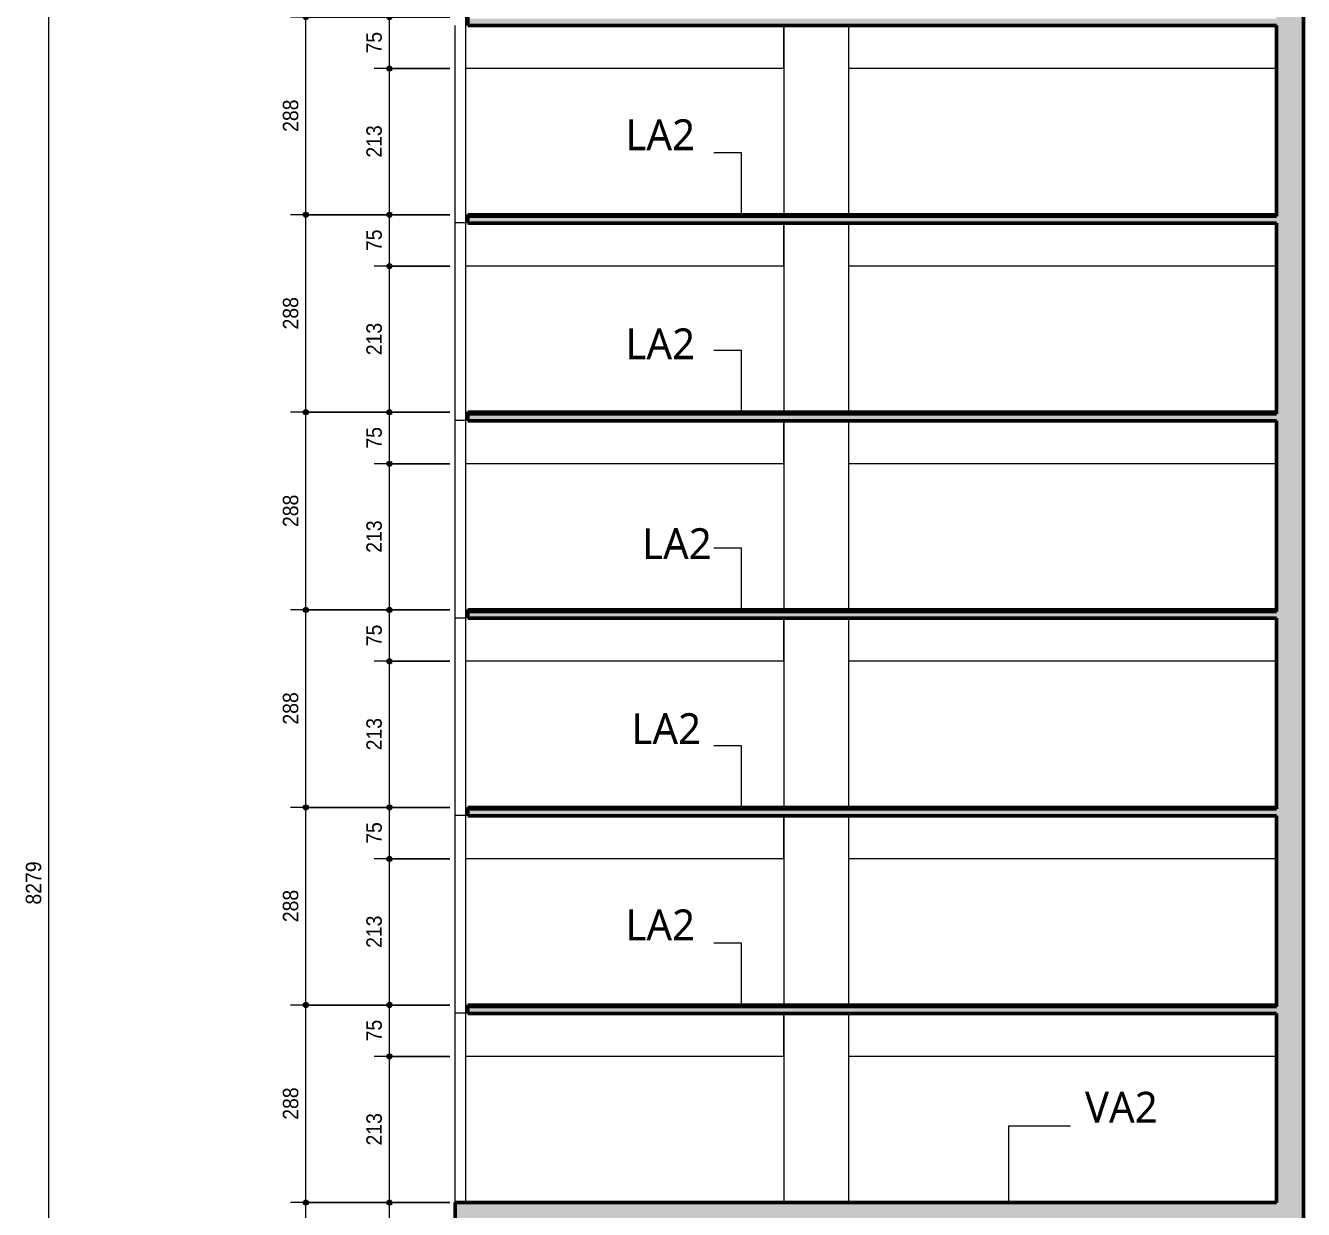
# Model space of a CAD drawing. Header units: centimetres. Extents: x -2102 to 22188, y -1637 to 88376.
# Drawn here: x -1974 to -111, y 83094 to 84820 of the extents above; entities that cross this region are included whole.
import ezdxf

# ---------------------------------------------------------------- set-up
doc = ezdxf.new("R2010")
doc.units = ezdxf.units.CM
for name, color, linetype, lineweight in [('A-ANNO-DIMS', 7, 'Continuous', 9), ('A-ANNO-DIMS-150', 7, 'Continuous', 9), ('A-FLOR', 7, 'Continuous', 18), ('A-FLOR-IDEN', 7, 'Continuous', 9), ('S-BEAM', 7, 'Continuous', 18), ('S-BEAM-IDEN', 7, 'Continuous', 9), ('S-COLS', 7, 'Continuous', 18)]:
    doc.layers.add(name, color=color, linetype=linetype, lineweight=lineweight)
doc.layers.add('A-DETL', color=7, linetype='Continuous', lineweight=9, true_color=0x00a600)
doc.styles.add('Arial', font='arial.ttf', dxfattribs={"width": 0.9, "height": 22.5})
doc.styles.add('Gadugi', font='gadugi.ttf', dxfattribs={"height": 45})
doc.dimstyles.new('PED_1_5mm_ESQ', dxfattribs={"dimscale": 30.48, "dimtxt": 22.955836, "dimasz": 0.984252, "dimexe": 0.738189, "dimexo": 0.738189, "dimgap": 0.147638, "dimtad": 1, "dimdec": 1, "dimrnd": 0.5, "dimdsep": 46, "dimtxsty": 'Arial', "dimblk1": 'DOTSMALL', "dimblk2": 'DOTSMALL', "dimsah": 1, "dimcen": 0.09, "dimdle": 1.476378, "dimazin": 0, "dimtfac": 1, "dimtdec": 4, "dimtix": 1, "dimtmove": 0, "dimatfit": 3, "dimfxl": 1, "dimtvp": 1, "dimtolj": 1, "dimtzin": 0, "dimarcsym": 2})

# ---------------------------------------------------------------- blocks, each defined once
blk = doc.blocks.new('DIMBLOCK1-CT K 001 - CORTE A1-A1')
at = {"layer": 'A-ANNO-DIMS-150'}
h = blk.add_hatch(color=256, dxfattribs=at)
edge = h.paths.add_edge_path(flags=0)
edge.add_arc((-1940.4, 87709), 3.75, 0, 360)
h = blk.add_hatch(color=256, dxfattribs=at)
edge = h.paths.add_edge_path(flags=0)
edge.add_arc((-1940.4, 79430), 3.75, 0, 360)
for p, q in [((-1370.7, 87709), (-1962.9, 87709)), ((-1940.4, 79385), (-1940.4, 87709)), ((-1940.4, 87709), (-1370.7, 87709)), ((-1350.6, 79430), (-1962.9, 79430)), ((-1940.4, 79430), (-1350.6, 79430))]:
    blk.add_line(p, q, dxfattribs=at)
for centre in [(-1940.4, 87709), (-1940.4, 79430)]:
    blk.add_circle(centre, 3.75, dxfattribs=at)
at = {"layer": 'A-ANNO-DIMS-150', "color": 0, "insert": (-1974.1, 83538.4), "char_height": 22.5, "width": 74.589, "attachment_point": 1, "rotation": 90, "line_spacing_factor": 0.941778, "style": 'Arial'}
blk.add_mtext('8279', dxfattribs=at)
blk = doc.blocks.new('_DotSmall')
at = {"color": 0, "linetype": 'ByBlock', "const_width": 0.5}
blk.add_lwpolyline([(-0.0625, 0, 1), (0.0625, 0, 1)], format="xyb", close=True, dxfattribs=at)
blk = doc.blocks.new('DIMBLOCK27-CT K 001 - CORTE A1-A1')
at = {"layer": 'A-ANNO-DIMS-150'}
h = blk.add_hatch(color=256, dxfattribs=at)
edge = h.paths.add_edge_path(flags=0)
edge.add_arc((-1443.8, 83104), 3.75, 0, 360)
h = blk.add_hatch(color=256, dxfattribs=at)
edge = h.paths.add_edge_path(flags=0)
edge.add_arc((-1443.8, 83029), 3.75, 0, 360)
for p, q in [((-1355.6, 83104), (-1466.3, 83104)), ((-1443.8, 83029), (-1443.8, 83104)), ((-1443.8, 83104), (-1355.6, 83104)), ((-1355.6, 83029), (-1466.3, 83029)), ((-1443.8, 83029), (-1355.6, 83029))]:
    blk.add_line(p, q, dxfattribs=at)
for centre in [(-1443.8, 83104), (-1443.8, 83029)]:
    blk.add_circle(centre, 3.75, dxfattribs=at)
at = {"layer": 'A-ANNO-DIMS-150', "color": 0, "insert": (-1477.5, 83051), "char_height": 22.5, "width": 37.294, "attachment_point": 1, "rotation": 90, "line_spacing_factor": 0.941778, "style": 'Arial'}
blk.add_mtext('75', dxfattribs=at)
blk = doc.blocks.new('DIMBLOCK28-CT K 001 - CORTE A1-A1')
at = {"layer": 'A-ANNO-DIMS-150'}
h = blk.add_hatch(color=256, dxfattribs=at)
edge = h.paths.add_edge_path(flags=0)
edge.add_arc((-1443.8, 83317), 3.75, 0, 360)
h = blk.add_hatch(color=256, dxfattribs=at)
edge = h.paths.add_edge_path(flags=0)
edge.add_arc((-1443.8, 83104), 3.75, 0, 360)
for p, q in [((-1355.6, 83317), (-1466.3, 83317)), ((-1443.8, 83104), (-1443.8, 83317)), ((-1443.8, 83317), (-1355.6, 83317)), ((-1355.6, 83104), (-1466.3, 83104)), ((-1443.8, 83104), (-1355.6, 83104))]:
    blk.add_line(p, q, dxfattribs=at)
for centre in [(-1443.8, 83317), (-1443.8, 83104)]:
    blk.add_circle(centre, 3.75, dxfattribs=at)
at = {"layer": 'A-ANNO-DIMS-150', "color": 0, "insert": (-1477.5, 83187.2), "char_height": 22.5, "width": 55.942, "attachment_point": 1, "rotation": 90, "line_spacing_factor": 0.941778, "style": 'Arial'}
blk.add_mtext('213', dxfattribs=at)
blk = doc.blocks.new('DIMBLOCK29-CT K 001 - CORTE A1-A1')
at = {"layer": 'A-ANNO-DIMS-150'}
h = blk.add_hatch(color=256, dxfattribs=at)
edge = h.paths.add_edge_path(flags=0)
edge.add_arc((-1443.8, 83392), 3.75, 0, 360)
h = blk.add_hatch(color=256, dxfattribs=at)
edge = h.paths.add_edge_path(flags=0)
edge.add_arc((-1443.8, 83317), 3.75, 0, 360)
for p, q in [((-1355.6, 83392), (-1466.3, 83392)), ((-1443.8, 83317), (-1443.8, 83392)), ((-1443.8, 83392), (-1355.6, 83392)), ((-1355.6, 83317), (-1466.3, 83317)), ((-1443.8, 83317), (-1355.6, 83317))]:
    blk.add_line(p, q, dxfattribs=at)
for centre in [(-1443.8, 83392), (-1443.8, 83317)]:
    blk.add_circle(centre, 3.75, dxfattribs=at)
at = {"layer": 'A-ANNO-DIMS-150', "color": 0, "insert": (-1477.5, 83339), "char_height": 22.5, "width": 37.294, "attachment_point": 1, "rotation": 90, "line_spacing_factor": 0.941778, "style": 'Arial'}
blk.add_mtext('75', dxfattribs=at)
blk = doc.blocks.new('DIMBLOCK30-CT K 001 - CORTE A1-A1')
at = {"layer": 'A-ANNO-DIMS-150'}
h = blk.add_hatch(color=256, dxfattribs=at)
edge = h.paths.add_edge_path(flags=0)
edge.add_arc((-1443.8, 83605), 3.75, 0, 360)
h = blk.add_hatch(color=256, dxfattribs=at)
edge = h.paths.add_edge_path(flags=0)
edge.add_arc((-1443.8, 83392), 3.75, 0, 360)
for p, q in [((-1355.6, 83605), (-1466.3, 83605)), ((-1443.8, 83392), (-1443.8, 83605)), ((-1443.8, 83605), (-1355.6, 83605)), ((-1355.6, 83392), (-1466.3, 83392)), ((-1443.8, 83392), (-1355.6, 83392))]:
    blk.add_line(p, q, dxfattribs=at)
for centre in [(-1443.8, 83605), (-1443.8, 83392)]:
    blk.add_circle(centre, 3.75, dxfattribs=at)
at = {"layer": 'A-ANNO-DIMS-150', "color": 0, "insert": (-1477.5, 83475.2), "char_height": 22.5, "width": 55.942, "attachment_point": 1, "rotation": 90, "line_spacing_factor": 0.941778, "style": 'Arial'}
blk.add_mtext('213', dxfattribs=at)
blk = doc.blocks.new('DIMBLOCK31-CT K 001 - CORTE A1-A1')
at = {"layer": 'A-ANNO-DIMS-150'}
h = blk.add_hatch(color=256, dxfattribs=at)
edge = h.paths.add_edge_path(flags=0)
edge.add_arc((-1443.8, 83680), 3.75, 0, 360)
h = blk.add_hatch(color=256, dxfattribs=at)
edge = h.paths.add_edge_path(flags=0)
edge.add_arc((-1443.8, 83605), 3.75, 0, 360)
for p, q in [((-1355.6, 83680), (-1466.3, 83680)), ((-1443.8, 83605), (-1443.8, 83680)), ((-1443.8, 83680), (-1355.6, 83680)), ((-1355.6, 83605), (-1466.3, 83605)), ((-1443.8, 83605), (-1355.6, 83605))]:
    blk.add_line(p, q, dxfattribs=at)
for centre in [(-1443.8, 83680), (-1443.8, 83605)]:
    blk.add_circle(centre, 3.75, dxfattribs=at)
at = {"layer": 'A-ANNO-DIMS-150', "color": 0, "insert": (-1477.5, 83627), "char_height": 22.5, "width": 37.294, "attachment_point": 1, "rotation": 90, "line_spacing_factor": 0.941778, "style": 'Arial'}
blk.add_mtext('75', dxfattribs=at)
blk = doc.blocks.new('DIMBLOCK32-CT K 001 - CORTE A1-A1')
at = {"layer": 'A-ANNO-DIMS-150'}
h = blk.add_hatch(color=256, dxfattribs=at)
edge = h.paths.add_edge_path(flags=0)
edge.add_arc((-1443.8, 83893), 3.75, 0, 360)
h = blk.add_hatch(color=256, dxfattribs=at)
edge = h.paths.add_edge_path(flags=0)
edge.add_arc((-1443.8, 83680), 3.75, 0, 360)
for p, q in [((-1355.6, 83893), (-1466.3, 83893)), ((-1443.8, 83680), (-1443.8, 83893)), ((-1443.8, 83893), (-1355.6, 83893)), ((-1355.6, 83680), (-1466.3, 83680)), ((-1443.8, 83680), (-1355.6, 83680))]:
    blk.add_line(p, q, dxfattribs=at)
for centre in [(-1443.8, 83893), (-1443.8, 83680)]:
    blk.add_circle(centre, 3.75, dxfattribs=at)
at = {"layer": 'A-ANNO-DIMS-150', "color": 0, "insert": (-1477.5, 83763.2), "char_height": 22.5, "width": 55.942, "attachment_point": 1, "rotation": 90, "line_spacing_factor": 0.941778, "style": 'Arial'}
blk.add_mtext('213', dxfattribs=at)
blk = doc.blocks.new('DIMBLOCK33-CT K 001 - CORTE A1-A1')
at = {"layer": 'A-ANNO-DIMS-150'}
h = blk.add_hatch(color=256, dxfattribs=at)
edge = h.paths.add_edge_path(flags=0)
edge.add_arc((-1443.8, 83968), 3.75, 0, 360)
h = blk.add_hatch(color=256, dxfattribs=at)
edge = h.paths.add_edge_path(flags=0)
edge.add_arc((-1443.8, 83893), 3.75, 0, 360)
for p, q in [((-1355.6, 83968), (-1466.3, 83968)), ((-1443.8, 83893), (-1443.8, 83968)), ((-1443.8, 83968), (-1355.6, 83968)), ((-1355.6, 83893), (-1466.3, 83893)), ((-1443.8, 83893), (-1355.6, 83893))]:
    blk.add_line(p, q, dxfattribs=at)
for centre in [(-1443.8, 83968), (-1443.8, 83893)]:
    blk.add_circle(centre, 3.75, dxfattribs=at)
at = {"layer": 'A-ANNO-DIMS-150', "color": 0, "insert": (-1477.5, 83915), "char_height": 22.5, "width": 37.294, "attachment_point": 1, "rotation": 90, "line_spacing_factor": 0.941778, "style": 'Arial'}
blk.add_mtext('75', dxfattribs=at)
blk = doc.blocks.new('DIMBLOCK34-CT K 001 - CORTE A1-A1')
at = {"layer": 'A-ANNO-DIMS-150'}
h = blk.add_hatch(color=256, dxfattribs=at)
edge = h.paths.add_edge_path(flags=0)
edge.add_arc((-1443.8, 84181), 3.75, 0, 360)
h = blk.add_hatch(color=256, dxfattribs=at)
edge = h.paths.add_edge_path(flags=0)
edge.add_arc((-1443.8, 83968), 3.75, 0, 360)
for p, q in [((-1355.6, 84181), (-1466.3, 84181)), ((-1443.8, 83968), (-1443.8, 84181)), ((-1443.8, 84181), (-1355.6, 84181)), ((-1355.6, 83968), (-1466.3, 83968)), ((-1443.8, 83968), (-1355.6, 83968))]:
    blk.add_line(p, q, dxfattribs=at)
for centre in [(-1443.8, 84181), (-1443.8, 83968)]:
    blk.add_circle(centre, 3.75, dxfattribs=at)
at = {"layer": 'A-ANNO-DIMS-150', "color": 0, "insert": (-1477.5, 84051.2), "char_height": 22.5, "width": 55.942, "attachment_point": 1, "rotation": 90, "line_spacing_factor": 0.941778, "style": 'Arial'}
blk.add_mtext('213', dxfattribs=at)
blk = doc.blocks.new('DIMBLOCK35-CT K 001 - CORTE A1-A1')
at = {"layer": 'A-ANNO-DIMS-150'}
h = blk.add_hatch(color=256, dxfattribs=at)
edge = h.paths.add_edge_path(flags=0)
edge.add_arc((-1443.8, 84256), 3.75, 0, 360)
h = blk.add_hatch(color=256, dxfattribs=at)
edge = h.paths.add_edge_path(flags=0)
edge.add_arc((-1443.8, 84181), 3.75, 0, 360)
for p, q in [((-1355.6, 84256), (-1466.3, 84256)), ((-1443.8, 84181), (-1443.8, 84256)), ((-1443.8, 84256), (-1355.6, 84256)), ((-1355.6, 84181), (-1466.3, 84181)), ((-1443.8, 84181), (-1355.6, 84181))]:
    blk.add_line(p, q, dxfattribs=at)
for centre in [(-1443.8, 84256), (-1443.8, 84181)]:
    blk.add_circle(centre, 3.75, dxfattribs=at)
at = {"layer": 'A-ANNO-DIMS-150', "color": 0, "insert": (-1477.5, 84203), "char_height": 22.5, "width": 37.294, "attachment_point": 1, "rotation": 90, "line_spacing_factor": 0.941778, "style": 'Arial'}
blk.add_mtext('75', dxfattribs=at)
blk = doc.blocks.new('DIMBLOCK36-CT K 001 - CORTE A1-A1')
at = {"layer": 'A-ANNO-DIMS-150'}
h = blk.add_hatch(color=256, dxfattribs=at)
edge = h.paths.add_edge_path(flags=0)
edge.add_arc((-1443.8, 84469), 3.75, 0, 360)
h = blk.add_hatch(color=256, dxfattribs=at)
edge = h.paths.add_edge_path(flags=0)
edge.add_arc((-1443.8, 84256), 3.75, 0, 360)
for p, q in [((-1355.6, 84469), (-1466.3, 84469)), ((-1443.8, 84256), (-1443.8, 84469)), ((-1443.8, 84469), (-1355.6, 84469)), ((-1355.6, 84256), (-1466.3, 84256)), ((-1443.8, 84256), (-1355.6, 84256))]:
    blk.add_line(p, q, dxfattribs=at)
for centre in [(-1443.8, 84469), (-1443.8, 84256)]:
    blk.add_circle(centre, 3.75, dxfattribs=at)
at = {"layer": 'A-ANNO-DIMS-150', "color": 0, "insert": (-1477.5, 84339.2), "char_height": 22.5, "width": 55.942, "attachment_point": 1, "rotation": 90, "line_spacing_factor": 0.941778, "style": 'Arial'}
blk.add_mtext('213', dxfattribs=at)
blk = doc.blocks.new('DIMBLOCK37-CT K 001 - CORTE A1-A1')
at = {"layer": 'A-ANNO-DIMS-150'}
h = blk.add_hatch(color=256, dxfattribs=at)
edge = h.paths.add_edge_path(flags=0)
edge.add_arc((-1443.8, 84544), 3.75, 0, 360)
h = blk.add_hatch(color=256, dxfattribs=at)
edge = h.paths.add_edge_path(flags=0)
edge.add_arc((-1443.8, 84469), 3.75, 0, 360)
for p, q in [((-1355.6, 84544), (-1466.3, 84544)), ((-1443.8, 84469), (-1443.8, 84544)), ((-1443.8, 84544), (-1355.6, 84544)), ((-1355.6, 84469), (-1466.3, 84469)), ((-1443.8, 84469), (-1355.6, 84469))]:
    blk.add_line(p, q, dxfattribs=at)
for centre in [(-1443.8, 84544), (-1443.8, 84469)]:
    blk.add_circle(centre, 3.75, dxfattribs=at)
at = {"layer": 'A-ANNO-DIMS-150', "color": 0, "insert": (-1477.5, 84491), "char_height": 22.5, "width": 37.294, "attachment_point": 1, "rotation": 90, "line_spacing_factor": 0.941778, "style": 'Arial'}
blk.add_mtext('75', dxfattribs=at)
blk = doc.blocks.new('DIMBLOCK38-CT K 001 - CORTE A1-A1')
at = {"layer": 'A-ANNO-DIMS-150'}
h = blk.add_hatch(color=256, dxfattribs=at)
edge = h.paths.add_edge_path(flags=0)
edge.add_arc((-1443.8, 84757), 3.75, 0, 360)
h = blk.add_hatch(color=256, dxfattribs=at)
edge = h.paths.add_edge_path(flags=0)
edge.add_arc((-1443.8, 84544), 3.75, 0, 360)
for p, q in [((-1355.6, 84757), (-1466.3, 84757)), ((-1443.8, 84544), (-1443.8, 84757)), ((-1443.8, 84757), (-1355.6, 84757)), ((-1355.6, 84544), (-1466.3, 84544)), ((-1443.8, 84544), (-1355.6, 84544))]:
    blk.add_line(p, q, dxfattribs=at)
for centre in [(-1443.8, 84757), (-1443.8, 84544)]:
    blk.add_circle(centre, 3.75, dxfattribs=at)
at = {"layer": 'A-ANNO-DIMS-150', "color": 0, "insert": (-1477.5, 84627.2), "char_height": 22.5, "width": 55.942, "attachment_point": 1, "rotation": 90, "line_spacing_factor": 0.941778, "style": 'Arial'}
blk.add_mtext('213', dxfattribs=at)
blk = doc.blocks.new('DIMBLOCK39-CT K 001 - CORTE A1-A1')
at = {"layer": 'A-ANNO-DIMS-150'}
h = blk.add_hatch(color=256, dxfattribs=at)
edge = h.paths.add_edge_path(flags=0)
edge.add_arc((-1443.8, 84832), 3.75, 0, 360)
h = blk.add_hatch(color=256, dxfattribs=at)
edge = h.paths.add_edge_path(flags=0)
edge.add_arc((-1443.8, 84757), 3.75, 0, 360)
for p, q in [((-1355.6, 84832), (-1466.3, 84832)), ((-1443.8, 84757), (-1443.8, 84832)), ((-1443.8, 84832), (-1355.6, 84832)), ((-1355.6, 84757), (-1466.3, 84757)), ((-1443.8, 84757), (-1355.6, 84757))]:
    blk.add_line(p, q, dxfattribs=at)
for centre in [(-1443.8, 84832), (-1443.8, 84757)]:
    blk.add_circle(centre, 3.75, dxfattribs=at)
at = {"layer": 'A-ANNO-DIMS-150', "color": 0, "insert": (-1477.5, 84779), "char_height": 22.5, "width": 37.294, "attachment_point": 1, "rotation": 90, "line_spacing_factor": 0.941778, "style": 'Arial'}
blk.add_mtext('75', dxfattribs=at)
blk = doc.blocks.new('DIMBLOCK75-CT K 001 - CORTE A1-A1')
at = {"layer": 'A-ANNO-DIMS-150'}
h = blk.add_hatch(color=256, dxfattribs=at)
edge = h.paths.add_edge_path(flags=0)
edge.add_arc((-1565.6, 83104), 3.75, 0, 360)
h = blk.add_hatch(color=256, dxfattribs=at)
edge = h.paths.add_edge_path(flags=0)
edge.add_arc((-1565.6, 83029), 3.75, 0, 360)
for p, q in [((-1370.7, 83104), (-1588.1, 83104)), ((-1565.6, 83029), (-1565.6, 83104)), ((-1565.6, 83104), (-1370.7, 83104)), ((-1370.7, 83029), (-1588.1, 83029)), ((-1565.6, 83029), (-1370.7, 83029))]:
    blk.add_line(p, q, dxfattribs=at)
for centre in [(-1565.6, 83104), (-1565.6, 83029)]:
    blk.add_circle(centre, 3.75, dxfattribs=at)
at = {"layer": 'A-ANNO-DIMS-150', "color": 0, "insert": (-1599.3, 83051), "char_height": 22.5, "width": 37.294, "attachment_point": 1, "rotation": 90, "line_spacing_factor": 0.941778, "style": 'Arial'}
blk.add_mtext('75', dxfattribs=at)
blk = doc.blocks.new('DIMBLOCK76-CT K 001 - CORTE A1-A1')
at = {"layer": 'A-ANNO-DIMS-150'}
h = blk.add_hatch(color=256, dxfattribs=at)
edge = h.paths.add_edge_path(flags=0)
edge.add_arc((-1565.6, 83392), 3.75, 0, 360)
h = blk.add_hatch(color=256, dxfattribs=at)
edge = h.paths.add_edge_path(flags=0)
edge.add_arc((-1565.6, 83104), 3.75, 0, 360)
for p, q in [((-1355.6, 83392), (-1588.1, 83392)), ((-1565.6, 83104), (-1565.6, 83392)), ((-1565.6, 83392), (-1355.6, 83392)), ((-1370.7, 83104), (-1588.1, 83104)), ((-1565.6, 83104), (-1370.7, 83104))]:
    blk.add_line(p, q, dxfattribs=at)
for centre in [(-1565.6, 83392), (-1565.6, 83104)]:
    blk.add_circle(centre, 3.75, dxfattribs=at)
at = {"layer": 'A-ANNO-DIMS-150', "color": 0, "insert": (-1599.3, 83224.7), "char_height": 22.5, "width": 55.942, "attachment_point": 1, "rotation": 90, "line_spacing_factor": 0.941778, "style": 'Arial'}
blk.add_mtext('288', dxfattribs=at)
blk = doc.blocks.new('DIMBLOCK77-CT K 001 - CORTE A1-A1')
at = {"layer": 'A-ANNO-DIMS-150'}
h = blk.add_hatch(color=256, dxfattribs=at)
edge = h.paths.add_edge_path(flags=0)
edge.add_arc((-1565.6, 83680), 3.75, 0, 360)
h = blk.add_hatch(color=256, dxfattribs=at)
edge = h.paths.add_edge_path(flags=0)
edge.add_arc((-1565.6, 83392), 3.75, 0, 360)
for p, q in [((-1355.6, 83680), (-1588.1, 83680)), ((-1565.6, 83392), (-1565.6, 83680)), ((-1565.6, 83680), (-1355.6, 83680)), ((-1355.6, 83392), (-1588.1, 83392)), ((-1565.6, 83392), (-1355.6, 83392))]:
    blk.add_line(p, q, dxfattribs=at)
for centre in [(-1565.6, 83680), (-1565.6, 83392)]:
    blk.add_circle(centre, 3.75, dxfattribs=at)
at = {"layer": 'A-ANNO-DIMS-150', "color": 0, "insert": (-1599.3, 83512.7), "char_height": 22.5, "width": 55.942, "attachment_point": 1, "rotation": 90, "line_spacing_factor": 0.941778, "style": 'Arial'}
blk.add_mtext('288', dxfattribs=at)
blk = doc.blocks.new('DIMBLOCK78-CT K 001 - CORTE A1-A1')
at = {"layer": 'A-ANNO-DIMS-150'}
h = blk.add_hatch(color=256, dxfattribs=at)
edge = h.paths.add_edge_path(flags=0)
edge.add_arc((-1565.6, 83968), 3.75, 0, 360)
h = blk.add_hatch(color=256, dxfattribs=at)
edge = h.paths.add_edge_path(flags=0)
edge.add_arc((-1565.6, 83680), 3.75, 0, 360)
for p, q in [((-1355.6, 83968), (-1588.1, 83968)), ((-1565.6, 83680), (-1565.6, 83968)), ((-1565.6, 83968), (-1355.6, 83968)), ((-1355.6, 83680), (-1588.1, 83680)), ((-1565.6, 83680), (-1355.6, 83680))]:
    blk.add_line(p, q, dxfattribs=at)
for centre in [(-1565.6, 83968), (-1565.6, 83680)]:
    blk.add_circle(centre, 3.75, dxfattribs=at)
at = {"layer": 'A-ANNO-DIMS-150', "color": 0, "insert": (-1599.3, 83800.7), "char_height": 22.5, "width": 55.942, "attachment_point": 1, "rotation": 90, "line_spacing_factor": 0.941778, "style": 'Arial'}
blk.add_mtext('288', dxfattribs=at)
blk = doc.blocks.new('DIMBLOCK79-CT K 001 - CORTE A1-A1')
at = {"layer": 'A-ANNO-DIMS-150'}
h = blk.add_hatch(color=256, dxfattribs=at)
edge = h.paths.add_edge_path(flags=0)
edge.add_arc((-1565.6, 84256), 3.75, 0, 360)
h = blk.add_hatch(color=256, dxfattribs=at)
edge = h.paths.add_edge_path(flags=0)
edge.add_arc((-1565.6, 83968), 3.75, 0, 360)
for p, q in [((-1355.6, 84256), (-1588.1, 84256)), ((-1565.6, 83968), (-1565.6, 84256)), ((-1565.6, 84256), (-1355.6, 84256)), ((-1355.6, 83968), (-1588.1, 83968)), ((-1565.6, 83968), (-1355.6, 83968))]:
    blk.add_line(p, q, dxfattribs=at)
for centre in [(-1565.6, 84256), (-1565.6, 83968)]:
    blk.add_circle(centre, 3.75, dxfattribs=at)
at = {"layer": 'A-ANNO-DIMS-150', "color": 0, "insert": (-1599.3, 84088.7), "char_height": 22.5, "width": 55.942, "attachment_point": 1, "rotation": 90, "line_spacing_factor": 0.941778, "style": 'Arial'}
blk.add_mtext('288', dxfattribs=at)
blk = doc.blocks.new('DIMBLOCK80-CT K 001 - CORTE A1-A1')
at = {"layer": 'A-ANNO-DIMS-150'}
h = blk.add_hatch(color=256, dxfattribs=at)
edge = h.paths.add_edge_path(flags=0)
edge.add_arc((-1565.6, 84544), 3.75, 0, 360)
h = blk.add_hatch(color=256, dxfattribs=at)
edge = h.paths.add_edge_path(flags=0)
edge.add_arc((-1565.6, 84256), 3.75, 0, 360)
for p, q in [((-1355.6, 84544), (-1588.1, 84544)), ((-1565.6, 84256), (-1565.6, 84544)), ((-1565.6, 84544), (-1355.6, 84544)), ((-1355.6, 84256), (-1588.1, 84256)), ((-1565.6, 84256), (-1355.6, 84256))]:
    blk.add_line(p, q, dxfattribs=at)
for centre in [(-1565.6, 84544), (-1565.6, 84256)]:
    blk.add_circle(centre, 3.75, dxfattribs=at)
at = {"layer": 'A-ANNO-DIMS-150', "color": 0, "insert": (-1599.3, 84376.7), "char_height": 22.5, "width": 55.942, "attachment_point": 1, "rotation": 90, "line_spacing_factor": 0.941778, "style": 'Arial'}
blk.add_mtext('288', dxfattribs=at)
blk = doc.blocks.new('DIMBLOCK81-CT K 001 - CORTE A1-A1')
at = {"layer": 'A-ANNO-DIMS-150'}
h = blk.add_hatch(color=256, dxfattribs=at)
edge = h.paths.add_edge_path(flags=0)
edge.add_arc((-1565.6, 84832), 3.75, 0, 360)
h = blk.add_hatch(color=256, dxfattribs=at)
edge = h.paths.add_edge_path(flags=0)
edge.add_arc((-1565.6, 84544), 3.75, 0, 360)
for p, q in [((-1355.6, 84832), (-1588.1, 84832)), ((-1565.6, 84544), (-1565.6, 84832)), ((-1565.6, 84832), (-1355.6, 84832)), ((-1355.6, 84544), (-1588.1, 84544)), ((-1565.6, 84544), (-1355.6, 84544))]:
    blk.add_line(p, q, dxfattribs=at)
for centre in [(-1565.6, 84832), (-1565.6, 84544)]:
    blk.add_circle(centre, 3.75, dxfattribs=at)
at = {"layer": 'A-ANNO-DIMS-150', "color": 0, "insert": (-1599.3, 84664.7), "char_height": 22.5, "width": 55.942, "attachment_point": 1, "rotation": 90, "line_spacing_factor": 0.941778, "style": 'Arial'}
blk.add_mtext('288', dxfattribs=at)

msp = doc.modelspace()

# ---------------------------------------------------------------- hatches: boundary and pattern name
at = {"layer": 'A-FLOR', "true_color": 0xa6a6a6}
for points in [[(-1329.65, 84819.71), (-150.65, 84819.71), (-150.65, 84829.79), (-1329.65, 84829.79), (-1329.65, 84829.52)], [(-1329.65, 84531.71), (-150.65, 84531.71), (-150.65, 84541.79), (-1329.65, 84541.79)], [(-773.9, 84243.71), (-150.65, 84243.71), (-150.65, 84253.79), (-1329.65, 84253.79), (-1329.65, 84243.71), (-868.9, 84243.71)], [(-773.9, 83955.71), (-150.65, 83955.71), (-150.65, 83965.79), (-1329.65, 83965.79), (-1329.65, 83955.71), (-868.9, 83955.71)], [(-773.9, 83667.71), (-150.65, 83667.71), (-150.65, 83677.79), (-1329.65, 83677.79), (-1329.65, 83667.71), (-868.9, 83667.71)], [(-1329.65, 83379.71), (-150.65, 83379.71), (-150.65, 83389.79), (-1329.65, 83389.79)]]:
    msp.add_hatch(color=253, dxfattribs=at).paths.add_polyline_path(points, flags=0)
at = {"layer": 'S-BEAM', "true_color": 0xa6a6a6}
msp.add_hatch(color=253, dxfattribs=at).paths.add_polyline_path([(-1333.15, 83029), (-150.65, 83029.03), (-150.65, 83104), (-1348.15, 83104), (-1348.15, 83029)], flags=0)
at = {"layer": 'S-COLS', "true_color": 0xa6a6a6}
msp.add_hatch(color=253, dxfattribs=at).paths.add_polyline_path([(-111.15, 83031), (-111.15, 87709), (-150.65, 87709), (-150.65, 83031), (-133.83, 83031)], flags=0)

# ---------------------------------------------------------------- linework, layer by layer
at = {"layer": 'A-DETL', "color": 7}
for p, q in [((-930.65, 84634), (-970.65, 84634)), ((-930.65, 84544), (-930.65, 84634)), ((-930.65, 84346), (-970.65, 84346)), ((-930.65, 84256), (-930.65, 84346)), ((-930.65, 84058), (-970.65, 84058)), ((-930.65, 83968), (-930.65, 84058)), ((-930.65, 83770), (-970.65, 83770)), ((-930.65, 83680), (-930.65, 83770)), ((-930.65, 83482), (-970.65, 83482)), ((-930.65, 83392), (-930.65, 83482)), ((-540.65, 83106), (-540.65, 83216)), ((-540.65, 83216), (-450.65, 83216))]:
    msp.add_line(p, q, dxfattribs=at)
at = {"layer": 'A-FLOR', "color": 190, "lineweight": 50, "true_color": 0x8000ff}
for p, q in [((-1329.65, 84832), (-1329.65, 84819.71)), ((-1329.65, 84819.71), (-150.65, 84819.71)), ((-1329.65, 84544), (-1329.65, 84531.71)), ((-150.65, 84544), (-1329.65, 84544)), ((-150.65, 84541.79), (-1329.65, 84541.79)), ((-1329.65, 84531.71), (-150.65, 84531.71)), ((-1329.65, 84256), (-1329.65, 84243.71)), ((-150.65, 84256), (-1329.65, 84256)), ((-150.65, 84253.79), (-1329.65, 84253.79)), ((-1329.65, 84243.71), (-150.65, 84243.71)), ((-1329.65, 83968), (-1329.65, 83955.71)), ((-150.65, 83968), (-1329.65, 83968)), ((-150.65, 83965.79), (-1329.65, 83965.79)), ((-1329.65, 83955.71), (-150.65, 83955.71)), ((-1329.65, 83680), (-1329.65, 83667.71)), ((-150.65, 83680), (-1329.65, 83680)), ((-150.65, 83677.79), (-1329.65, 83677.79)), ((-1329.65, 83667.71), (-150.65, 83667.71)), ((-1329.65, 83392), (-1329.65, 83379.71)), ((-150.65, 83392), (-1329.65, 83392)), ((-150.65, 83389.79), (-1329.65, 83389.79)), ((-1329.65, 83379.71), (-150.65, 83379.71))]:
    msp.add_line(p, q, dxfattribs=at)
at = {"layer": 'S-BEAM'}
for p, q in [((-1333.15, 84832), (-1333.15, 84757)), ((-868.9, 84757), (-868.9, 84819.71)), ((-773.9, 84757), (-773.9, 84819.71)), ((-150.88, 84757), (-150.88, 84819.71)), ((-868.9, 84757), (-1333.15, 84757)), ((-150.88, 84757), (-773.9, 84757)), ((-1333.15, 84544), (-1329.65, 84544)), ((-1333.15, 84544), (-1333.15, 84469)), ((-868.9, 84469), (-868.9, 84531.71)), ((-773.9, 84469), (-773.9, 84531.71)), ((-150.88, 84469), (-150.88, 84531.71)), ((-868.9, 84469), (-1333.15, 84469)), ((-150.88, 84469), (-773.9, 84469)), ((-1333.15, 84256), (-1329.65, 84256)), ((-1333.15, 84256), (-1333.15, 84181)), ((-868.9, 84181), (-868.9, 84243.71)), ((-773.9, 84181), (-773.9, 84243.71)), ((-150.88, 84181), (-150.88, 84243.71)), ((-868.9, 84181), (-1333.15, 84181)), ((-150.88, 84181), (-773.9, 84181)), ((-1333.15, 83968), (-1329.65, 83968)), ((-1333.15, 83968), (-1333.15, 83893)), ((-868.9, 83893), (-868.9, 83955.71)), ((-773.9, 83893), (-773.9, 83955.71)), ((-150.88, 83893), (-150.88, 83955.71)), ((-868.9, 83893), (-1333.15, 83893)), ((-150.88, 83893), (-773.9, 83893)), ((-1333.15, 83680), (-868.9, 83680)), ((-1333.15, 83680), (-1333.15, 83605)), ((-773.9, 83680), (-150.88, 83680)), ((-868.9, 83605), (-868.9, 83667.71)), ((-773.9, 83605), (-773.9, 83667.71)), ((-868.9, 83605), (-1333.15, 83605)), ((-150.88, 83605), (-773.9, 83605)), ((-1333.15, 83392), (-868.9, 83392)), ((-1333.15, 83392), (-1333.15, 83317)), ((-773.9, 83392), (-150.88, 83392)), ((-868.9, 83317), (-868.9, 83379.71)), ((-773.9, 83317), (-773.9, 83379.71)), ((-868.9, 83317), (-1333.15, 83317)), ((-150.88, 83317), (-773.9, 83317))]:
    msp.add_line(p, q, dxfattribs=at)
at = {"layer": 'S-BEAM', "color": 190, "lineweight": 50, "true_color": 0x8000ff}
for p, q in [((-1348.15, 83104), (-1348.15, 83029)), ((-150.65, 83104), (-1348.15, 83104))]:
    msp.add_line(p, q, dxfattribs=at)
at = {"layer": 'S-COLS', "color": 190, "lineweight": 50, "true_color": 0x8000ff}
for p, q in [((-111.15, 83031), (-111.15, 87709)), ((-150.65, 84819.71), (-150.65, 84541.79)), ((-150.65, 84531.71), (-150.65, 84253.79)), ((-150.65, 84243.71), (-150.65, 83965.79)), ((-150.65, 83955.71), (-150.65, 83677.79)), ((-150.65, 83667.71), (-150.65, 83389.79)), ((-150.65, 83379.71), (-150.65, 83104))]:
    msp.add_line(p, q, dxfattribs=at)
at = {"layer": 'S-COLS'}
for p, q in [((-1348.15, 84532), (-1348.15, 84820)), ((-1333.15, 84820), (-1333.15, 84532)), ((-868.9, 84819.71), (-868.9, 84544)), ((-773.9, 84544), (-773.9, 84819.71)), ((-150.88, 84819.71), (-150.88, 84757)), ((-150.88, 84757), (-150.88, 84544)), ((-1348.15, 84244), (-1348.15, 84532)), ((-1333.15, 84532), (-1348.15, 84532)), ((-1333.15, 84532), (-1348.15, 84532)), ((-1333.15, 84532), (-1333.15, 84244)), ((-868.9, 84531.71), (-868.9, 84256)), ((-773.9, 84256), (-773.9, 84531.71)), ((-150.88, 84531.71), (-150.88, 84469)), ((-150.88, 84469), (-150.88, 84256)), ((-1348.15, 83956), (-1348.15, 84244)), ((-1333.15, 84244), (-1348.15, 84244)), ((-1333.15, 84244), (-1348.15, 84244)), ((-1333.15, 84244), (-1333.15, 83956)), ((-868.9, 84243.71), (-868.9, 83968)), ((-773.9, 83968), (-773.9, 84243.71)), ((-150.88, 84243.71), (-150.88, 84181)), ((-150.88, 84181), (-150.88, 83968)), ((-1348.15, 83668), (-1348.15, 83956)), ((-1333.15, 83956), (-1348.15, 83956)), ((-1333.15, 83956), (-1348.15, 83956)), ((-1333.15, 83956), (-1333.15, 83668)), ((-868.9, 83955.71), (-868.9, 83680)), ((-773.9, 83680), (-773.9, 83955.71)), ((-150.88, 83955.71), (-150.88, 83893)), ((-150.88, 83893), (-150.88, 83680)), ((-1348.15, 83380), (-1348.15, 83668)), ((-1333.15, 83668), (-1348.15, 83668)), ((-1333.15, 83668), (-1348.15, 83668)), ((-1333.15, 83668), (-1333.15, 83380)), ((-868.9, 83667.71), (-868.9, 83392)), ((-773.9, 83392), (-773.9, 83667.71)), ((-150.88, 83605), (-150.88, 83392)), ((-1348.15, 83104), (-1348.15, 83380)), ((-1333.15, 83380), (-1348.15, 83380)), ((-1333.15, 83380), (-1348.15, 83380)), ((-1333.15, 83380), (-1333.15, 83104)), ((-868.9, 83379.71), (-868.9, 83104)), ((-773.9, 83104), (-773.9, 83379.71)), ((-150.88, 83317), (-150.88, 83104))]:
    msp.add_line(p, q, dxfattribs=at)

# ---------------------------------------------------------------- texts
at = {"layer": 'A-FLOR-IDEN', "char_height": 45, "width": 127.4683, "attachment_point": 1, "style": 'Gadugi'}
for insert in [(-1099.87, 84683.07), (-1099.87, 84378.25), (-1075.57, 84086.98), (-1091.12, 83817.32), (-1099.87, 83531.27)]:
    msp.add_mtext('LA2', dxfattribs=dict(at, insert=insert))
at = {"layer": 'S-BEAM-IDEN', "insert": (-429.76, 83265.52), "char_height": 45, "width": 139.4936, "attachment_point": 1, "style": 'Gadugi'}
msp.add_mtext('VA2', dxfattribs=at)

# ---------------------------------------------------------------- dimensions: what is measured, and where the dimension line sits
at = {"layer": 'A-ANNO-DIMS'}
for base, p1, p2, override, picture, middle in [((-1940.36, 87709), (-1328.15, 79430), (-1348.15, 87709), {"dimpost": '<>', "dimfxl": 8279.020168}, 'DIMBLOCK1-CT K 001 - CORTE A1-A1', (-1956.35, 83569.5)), ((-1565.64, 84832), (-1333.15, 84544), (-1333.15, 84832), {"dimpost": '<>', "dimfxl": 288}, 'DIMBLOCK81-CT K 001 - CORTE A1-A1', (-1581.63, 84688)), ((-1443.79, 84832), (-1333.15, 84757), (-1333.15, 84832), {"dimpost": '<>', "dimfxl": 75}, 'DIMBLOCK39-CT K 001 - CORTE A1-A1', (-1459.73, 84794.5)), ((-1443.79, 84757), (-1333.15, 84544), (-1333.15, 84757), {"dimpost": '<>', "dimfxl": 213}, 'DIMBLOCK38-CT K 001 - CORTE A1-A1', (-1459.79, 84650.5)), ((-1565.64, 84544), (-1333.15, 84256), (-1333.15, 84544), {"dimpost": '<>', "dimfxl": 288}, 'DIMBLOCK80-CT K 001 - CORTE A1-A1', (-1581.63, 84400)), ((-1443.79, 84544), (-1333.15, 84469), (-1333.15, 84544), {"dimpost": '<>', "dimfxl": 75}, 'DIMBLOCK37-CT K 001 - CORTE A1-A1', (-1459.73, 84506.5)), ((-1443.79, 84469), (-1333.15, 84256), (-1333.15, 84469), {"dimpost": '<>', "dimfxl": 213}, 'DIMBLOCK36-CT K 001 - CORTE A1-A1', (-1459.79, 84362.5)), ((-1565.64, 84256), (-1333.15, 83968), (-1333.15, 84256), {"dimpost": '<>', "dimfxl": 288}, 'DIMBLOCK79-CT K 001 - CORTE A1-A1', (-1581.63, 84112)), ((-1443.79, 84256), (-1333.15, 84181), (-1333.15, 84256), {"dimpost": '<>', "dimfxl": 75}, 'DIMBLOCK35-CT K 001 - CORTE A1-A1', (-1459.73, 84218.5)), ((-1443.79, 84181), (-1333.15, 83968), (-1333.15, 84181), {"dimpost": '<>', "dimfxl": 213}, 'DIMBLOCK34-CT K 001 - CORTE A1-A1', (-1459.79, 84074.5)), ((-1565.64, 83968), (-1333.15, 83680), (-1333.15, 83968), {"dimpost": '<>', "dimfxl": 287.999}, 'DIMBLOCK78-CT K 001 - CORTE A1-A1', (-1581.63, 83824)), ((-1443.79, 83968), (-1333.15, 83893), (-1333.15, 83968), {"dimpost": '<>', "dimfxl": 75}, 'DIMBLOCK33-CT K 001 - CORTE A1-A1', (-1459.73, 83930.5)), ((-1443.79, 83893), (-1333.15, 83680), (-1333.15, 83893), {"dimpost": '<>', "dimfxl": 212.999}, 'DIMBLOCK32-CT K 001 - CORTE A1-A1', (-1459.79, 83786.5)), ((-1565.64, 83680), (-1333.15, 83392), (-1333.15, 83680), {"dimpost": '<>', "dimfxl": 288}, 'DIMBLOCK77-CT K 001 - CORTE A1-A1', (-1581.63, 83536)), ((-1443.79, 83680), (-1333.15, 83605), (-1333.15, 83680), {"dimpost": '<>', "dimfxl": 75}, 'DIMBLOCK31-CT K 001 - CORTE A1-A1', (-1459.73, 83642.5)), ((-1443.79, 83605), (-1333.15, 83392), (-1333.15, 83605), {"dimpost": '<>', "dimfxl": 213}, 'DIMBLOCK30-CT K 001 - CORTE A1-A1', (-1459.79, 83498.5)), ((-1565.64, 83392), (-1348.15, 83104), (-1333.15, 83392), {"dimpost": '<>', "dimfxl": 288.390596}, 'DIMBLOCK76-CT K 001 - CORTE A1-A1', (-1581.63, 83248)), ((-1443.79, 83392), (-1333.15, 83317), (-1333.15, 83392), {"dimpost": '<>', "dimfxl": 75}, 'DIMBLOCK29-CT K 001 - CORTE A1-A1', (-1459.73, 83354.5)), ((-1443.79, 83317), (-1333.15, 83104), (-1333.15, 83317), {"dimpost": '<>', "dimfxl": 213}, 'DIMBLOCK28-CT K 001 - CORTE A1-A1', (-1459.79, 83210.5)), ((-1565.64, 83104), (-1348.15, 83029), (-1348.15, 83104), {"dimpost": '<>', "dimfxl": 75}, 'DIMBLOCK75-CT K 001 - CORTE A1-A1', (-1581.58, 83066.5)), ((-1443.79, 83104), (-1333.15, 83029), (-1333.15, 83104), {"dimpost": '<>', "dimfxl": 75}, 'DIMBLOCK27-CT K 001 - CORTE A1-A1', (-1459.73, 83066.5))]:
    dim = msp.add_linear_dim(base=base, p1=p1, p2=p2, angle=90, dimstyle='PED_1_5mm_ESQ', override=override, dxfattribs=at)
    dim.commit()
    dim.dimension.update_dxf_attribs({"geometry": picture, "text_midpoint": middle})

doc.saveas('drawing.dxf')
